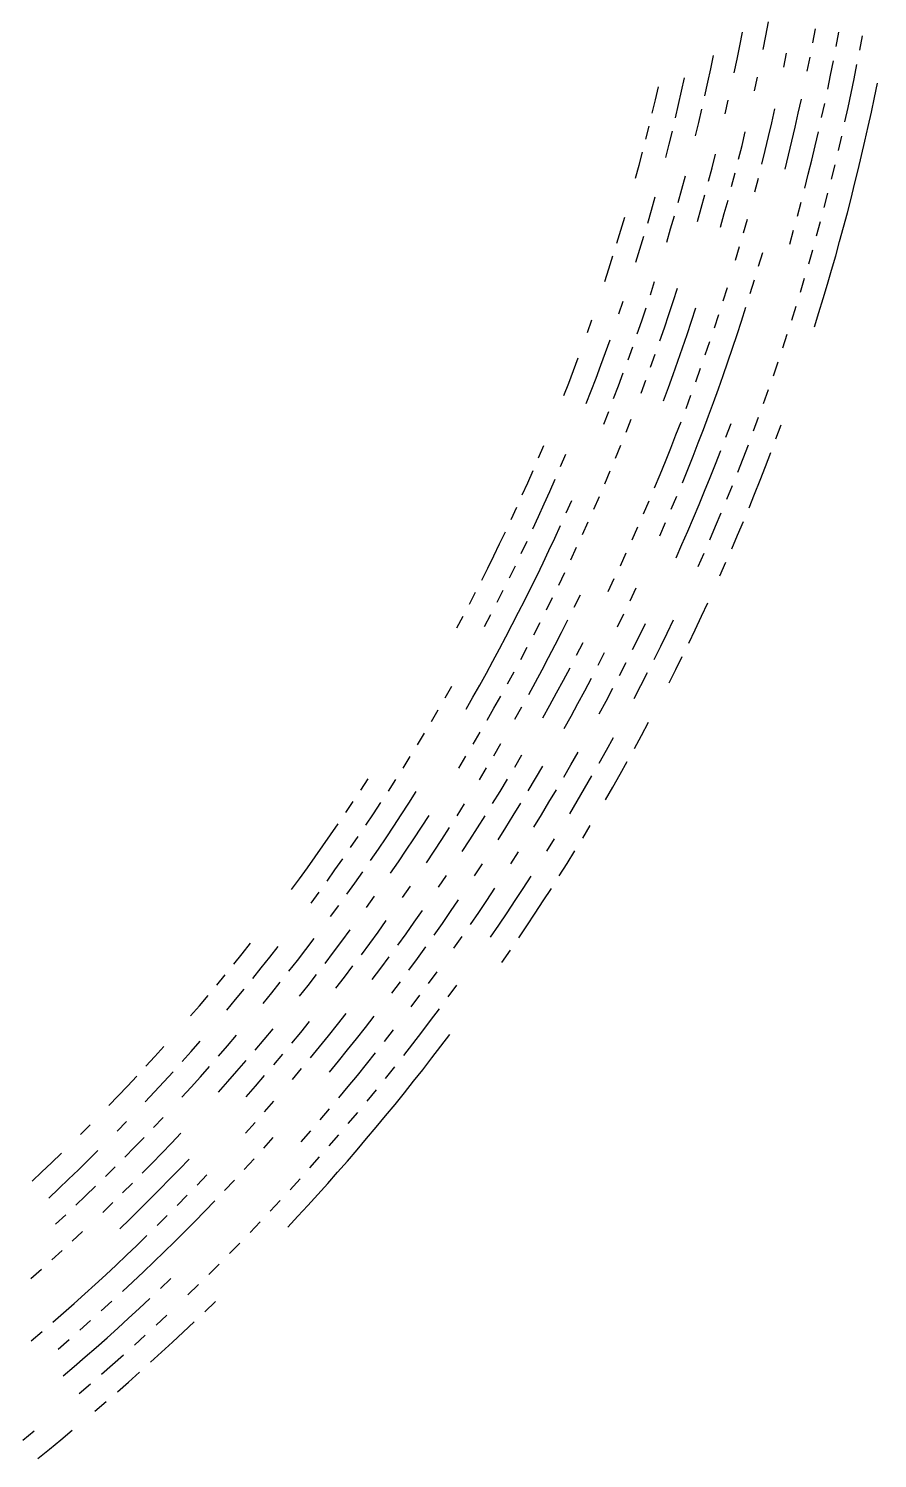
# Model space of a CAD drawing. Header units: metres. Extents: x -298 to 300, y -298 to 299.
# Drawn here: x 184.1 to 291.1, y -232.7 to -52.4 of the extents above; entities that cross this region are included whole.
import ezdxf

# ---------------------------------------------------------------- set-up
doc = ezdxf.new("R2010")
doc.units = ezdxf.units.M

msp = doc.modelspace()

# ---------------------------------------------------------------- linework, layer by layer
for p, q in [((277.0681, -53.327038, -692.8203), (277.39478, -51.58476, -692.8203)), ((273.7766, -54.5872, -692.8203), (274.11127, -52.86555, -692.8203)), ((276.73047, -55.067272, -692.8203), (277.0681, -53.327038, -692.8203)), ((282.9829, -54.24336, -692.8203), (283.3152, -52.46388, -692.8203)), ((285.94086, -54.698162, -692.8203), (286.276, -52.900097, -692.8203)), ((288.89917, -55.151012, -692.8203), (289.23706, -53.334362, -692.8203)), ((270.1277, -57.50471, -692.8203), (270.4807, -55.80589, -692.8203)), ((273.4311, -56.306744, -692.8203), (273.7766, -54.5872, -692.8203)), ((279.33307, -57.30174, -692.8203), (279.6847, -55.545116, -692.8203)), ((269.76392, -59.201305, -692.8203), (270.1277, -57.50471, -692.8203)), ((273.07483, -58.02409, -692.8203), (273.4311, -56.306744, -692.8203)), ((282.28467, -57.79591, -692.8203), (282.6394, -56.020733, -692.8203)), ((285.2367, -58.287853, -692.8203), (285.59442, -56.49409, -692.8203)), ((288.1891, -58.777843, -692.8203), (288.5498, -56.965527, -692.8203)), ((266.44952, -60.337017, -692.8203), (266.8205, -58.661205, -692.8203)), ((269.38947, -60.89558, -692.8203), (269.76392, -59.201305, -692.8203)), ((275.65198, -60.274853, -692.8203), (276.0224, -58.54124, -692.8203)), ((284.86774, -60.079327, -692.8203), (285.2367, -58.287853, -692.8203)), ((287.81702, -60.58784, -692.8203), (288.1891, -58.777843, -692.8203)), ((290.7578, -61.136425, -692.8203), (291.1333, -59.30778, -692.8203)), ((263.13214, -61.431225, -692.8203), (263.51007, -59.776226, -692.8203)), ((266.068, -62.01048, -692.8203), (266.44952, -60.337017, -692.8203)), ((287.43347, -62.39552, -692.8203), (287.81702, -60.58784, -692.8203)), ((290.37073, -62.96269, -692.8203), (290.7578, -61.136425, -692.8203)), ((262.74384, -63.083843, -692.8203), (263.13214, -61.431225, -692.8203)), ((265.67603, -63.68153, -692.8203), (266.068, -62.01048, -692.8203)), ((268.6087, -64.276985, -692.8203), (269.0044, -62.587536, -692.8203)), ((271.94128, -63.162334, -692.8203), (272.32983, -61.451946, -692.8203)), ((277.8164, -64.305336, -692.8203), (278.21204, -62.558025, -692.8203)), ((281.1538, -63.10774, -692.8203), (281.54187, -61.33949, -692.8203)), ((284.09607, -63.655224, -692.8203), (284.48755, -61.86848, -692.8203)), ((287.0387, -64.20075, -692.8203), (287.43347, -62.39552, -692.8203)), ((289.9723, -64.78651, -692.8203), (290.37073, -62.96269, -692.8203)), ((261.9361, -66.38166, -692.8203), (262.34515, -64.73402, -692.8203)), ((268.2024, -65.964, -692.8203), (268.6087, -64.276985, -692.8203)), ((277.40973, -66.05015, -692.8203), (277.8164, -64.305336, -692.8203)), ((280.34436, -66.63679, -692.8203), (280.75464, -64.87351, -692.8203)), ((280.75464, -64.87351, -692.8203), (281.1538, -63.10774, -692.8203)), ((289.56238, -66.607796, -692.8203), (289.9723, -64.78651, -692.8203)), ((264.8606, -67.01612, -692.8203), (265.27356, -65.350105, -692.8203)), ((274.0617, -67.18513, -692.8203), (274.4756, -65.46131, -692.8203)), ((276.99207, -67.7924, -692.8203), (277.40973, -66.05015, -692.8203)), ((279.92297, -68.39744, -692.8203), (280.34436, -66.63679, -692.8203)), ((283.27948, -67.22117, -692.8203), (283.69336, -65.43946, -692.8203)), ((286.21503, -67.80366, -692.8203), (286.6325, -66.00349, -692.8203)), ((289.14093, -68.42649, -692.8203), (289.56238, -66.607796, -692.8203)), ((261.08698, -69.669136, -692.8203), (261.51672, -68.02671, -692.8203)), ((264.43713, -68.67957, -692.8203), (264.8606, -67.01612, -692.8203)), ((270.27954, -69.978645, -692.8203), (270.71106, -68.27848, -692.8203)), ((273.63702, -68.90635, -692.8203), (274.0617, -67.18513, -692.8203)), ((276.5636, -69.53199, -692.8203), (276.99207, -67.7924, -692.8203)), ((279.4906, -70.155464, -692.8203), (279.92297, -68.39744, -692.8203)), ((282.85437, -69.00028, -692.8203), (283.27948, -67.22117, -692.8203)), ((288.70813, -70.24253, -692.8203), (289.14093, -68.42649, -692.8203)), ((260.6469, -71.308846, -692.8203), (261.08698, -69.669136, -692.8203)), ((269.8374, -71.67606, -692.8203), (270.27954, -69.978645, -692.8203)), ((282.4181, -70.77668, -692.8203), (282.85437, -69.00028, -692.8203)), ((285.34613, -71.396, -692.8203), (285.7862, -69.60117, -692.8203)), ((288.26392, -72.055824, -692.8203), (288.70813, -70.24253, -692.8203)), ((266.47144, -72.685616, -692.8203), (266.92004, -71.009285, -692.8203)), ((272.75525, -72.340645, -692.8203), (273.20154, -70.624886, -692.8203)), ((275.6737, -73.003, -692.8203), (276.12408, -71.2689, -692.8203)), ((281.9707, -72.55033, -692.8203), (282.4181, -70.77668, -692.8203)), ((287.80835, -73.86634, -692.8203), (288.26392, -72.055824, -692.8203)), ((262.63904, -75.305855, -692.8203), (263.1042, -73.65351, -692.8203)), ((266.01233, -74.35908, -692.8203), (266.47144, -72.685616, -692.8203)), ((268.92108, -75.06248, -692.8203), (269.38452, -73.370705, -692.8203)), ((284.43213, -74.97721, -692.8203), (284.89478, -73.18803, -692.8203)), ((287.34137, -75.67396, -692.8203), (287.80835, -73.86634, -692.8203)), ((262.16357, -76.95524, -692.8203), (262.63904, -75.305855, -692.8203)), ((268.44696, -76.75132, -692.8203), (268.92108, -75.06248, -692.8203)), ((271.83038, -75.76365, -692.8203), (272.29822, -74.0536, -692.8203)), ((281.04248, -76.08909, -692.8203), (281.5122, -74.321175, -692.8203)), ((286.86304, -77.478584, -692.8203), (287.34137, -75.67396, -692.8203)), ((258.78394, -77.83918, -692.8203), (259.26508, -76.211006, -692.8203)), ((265.06262, -77.69727, -692.8203), (265.54272, -76.02967, -692.8203)), ((271.3518, -77.47077, -692.8203), (271.83038, -75.76365, -692.8203)), ((274.2572, -78.18803, -692.8203), (274.74023, -76.462654, -692.8203)), ((283.47327, -78.54673, -692.8203), (283.95825, -76.763466, -692.8203)), ((286.3734, -79.28022, -692.8203), (286.86304, -77.478584, -692.8203)), ((258.2926, -79.46436, -692.8203), (258.78394, -77.83918, -692.8203)), ((261.18146, -80.24494, -692.8203), (261.67767, -78.60163, -692.8203)), ((264.57202, -79.361885, -692.8203), (265.06262, -77.69727, -692.8203)), ((280.06982, -79.615974, -692.8203), (280.5617, -77.85404, -692.8203)), ((285.87244, -81.07877, -692.8203), (286.3734, -79.28022, -692.8203)), ((257.2793, -82.7053, -692.8203), (257.79102, -81.0864, -692.8203)), ((260.67493, -81.88514, -692.8203), (261.18146, -80.24494, -692.8203)), ((273.2588, -81.629555, -692.8203), (273.76343, -79.91035, -692.8203)), ((276.15552, -82.38108, -692.8203), (276.66492, -80.643654, -692.8203)), ((282.46948, -82.10398, -692.8203), (282.97693, -80.32691, -692.8203)), ((285.3601, -82.87415, -692.8203), (285.87244, -81.07877, -692.8203)), ((256.75732, -84.32096, -692.8203), (257.2793, -82.7053, -692.8203)), ((284.83655, -84.66627, -692.8203), (285.3601, -82.87415, -692.8203)), ((262.50537, -85.988625, -692.8203), (263.0376, -84.3368, -692.8203)), ((275.1042, -85.8462, -692.8203), (275.6353, -84.1153, -692.8203)), ((281.42114, -85.648445, -692.8203), (281.95087, -83.877846, -692.8203)), ((284.30176, -86.45512, -692.8203), (284.83655, -84.66627, -692.8203)), ((265.38037, -86.81919, -692.8203), (265.9178, -85.1493, -692.8203)), ((271.68005, -86.76777, -692.8203), (272.21704, -85.05836, -692.8203)), ((283.75574, -88.24058, -692.8203), (284.30176, -86.45512, -692.8203)), ((258.54602, -88.41328, -692.8203), (259.09363, -86.78626, -692.8203)), ((261.40967, -89.28208, -692.8203), (261.9627, -87.63706, -692.8203)), ((264.8324, -88.485695, -692.8203), (265.38037, -86.81919, -692.8203)), ((267.70282, -89.33213, -692.8203), (268.25598, -87.64759, -692.8203)), ((274.00934, -89.29792, -692.8203), (274.5622, -87.57377, -692.8203)), ((280.3283, -89.17948, -692.8203), (280.88025, -87.41566, -692.8203)), ((283.1985, -90.02259, -692.8203), (283.75574, -88.24058, -692.8203)), ((254.5684, -90.75004, -692.8203), (255.13078, -89.14793, -692.8203)), ((260.8463, -90.92362, -692.8203), (261.40967, -89.28208, -692.8203)), ((264.27405, -90.14872, -692.8203), (264.8324, -88.485695, -692.8203)), ((267.13904, -91.01319, -692.8203), (267.70282, -89.33213, -692.8203)), ((270.5739, -90.17643, -692.8203), (271.13232, -88.47382, -692.8203)), ((273.44568, -91.01856, -692.8203), (274.00934, -89.29792, -692.8203)), ((256.84204, -93.27335, -692.8203), (257.42017, -91.6569, -692.8203)), ((263.7052, -91.808235, -692.8203), (264.27405, -90.14872, -692.8203)), ((266.5647, -92.69068, -692.8203), (267.13904, -91.01319, -692.8203)), ((269.425, -93.57099, -692.8203), (270.00476, -91.87553, -692.8203)), ((272.87122, -92.735664, -692.8203), (273.44568, -91.01856, -692.8203)), ((279.19116, -92.6966, -692.8203), (279.76526, -90.93983, -692.8203)), ((256.25366, -94.88618, -692.8203), (256.84204, -93.27335, -692.8203)), ((259.68878, -94.19596, -692.8203), (260.2727, -92.56159, -692.8203)), ((262.53625, -95.11643, -692.8203), (263.12592, -93.46415, -692.8203)), ((265.97986, -94.36457, -692.8203), (266.5647, -92.69068, -692.8203)), ((272.28595, -94.449135, -692.8203), (272.87122, -92.735664, -692.8203)), ((252.21849, -97.12238, -692.8203), (252.82103, -95.53483, -692.8203)), ((252.82103, -95.53483, -692.8203), (253.4135, -93.94355, -692.8203)), ((255.6552, -96.49528, -692.8203), (256.25366, -94.88618, -692.8203)), ((265.38452, -96.03474, -692.8203), (265.97986, -94.36457, -692.8203)), ((268.23346, -96.950905, -692.8203), (268.83453, -95.262825, -692.8203)), ((271.68994, -96.15891, -692.8203), (272.28595, -94.449135, -692.8203)), ((278.0099, -96.19926, -692.8203), (278.60602, -94.449776, -692.8203)), ((251.60606, -98.70612, -692.8203), (252.21849, -97.12238, -692.8203)), ((255.04662, -98.10059, -692.8203), (255.6552, -96.49528, -692.8203)), ((258.4901, -97.45356, -692.8203), (259.0946, -95.82664, -692.8203)), ((261.32587, -98.40974, -692.8203), (261.93628, -96.76496, -692.8203)), ((264.7787, -97.70118, -692.8203), (265.38452, -96.03474, -692.8203)), ((271.08313, -97.86494, -692.8203), (271.68994, -96.15891, -692.8203)), ((254.42796, -99.702095, -692.8203), (255.04662, -98.10059, -692.8203)), ((257.8755, -99.0767, -692.8203), (258.4901, -97.45356, -692.8203)), ((264.16235, -99.36378, -692.8203), (264.7787, -97.70118, -692.8203)), ((266.9995, -100.31568, -692.8203), (267.62183, -98.63523, -692.8203)), ((270.4657, -99.56715, -692.8203), (271.08313, -97.86494, -692.8203)), ((276.78467, -99.68684, -692.8203), (277.4027, -97.944954, -692.8203)), ((256.61566, -102.311226, -692.8203), (257.25067, -100.69593, -692.8203)), ((269.83752, -101.26542, -692.8203), (270.4657, -99.56715, -692.8203)), ((259.43286, -103.32069, -692.8203), (260.0741, -101.68766, -692.8203)), ((265.7234, -103.66471, -692.8203), (266.36676, -101.992195, -692.8203)), ((269.19873, -102.959755, -692.8203), (269.83752, -101.26542, -692.8203)), ((272.0315, -103.92521, -692.8203), (272.67627, -102.21305, -692.8203)), ((275.5157, -103.15879, -692.8203), (276.15564, -101.42481, -692.8203)), ((278.33948, -104.146095, -692.8203), (278.98566, -102.39417, -692.8203)), ((265.06958, -105.3332, -692.8203), (265.7234, -103.66471, -692.8203)), ((268.54926, -104.65006, -692.8203), (269.19873, -102.959755, -692.8203)), ((248.39513, -106.56565, -692.8203), (249.05705, -105.00184, -692.8203)), ((251.18431, -107.64976, -692.8203), (251.85301, -106.0684, -692.8203)), ((258.1195, -106.57453, -692.8203), (258.78125, -104.94965, -692.8203)), ((264.40527, -106.997536, -692.8203), (265.06958, -105.3332, -692.8203)), ((267.2185, -108.01832, -692.8203), (267.88916, -106.33625, -692.8203)), ((267.88916, -106.33625, -692.8203), (268.54926, -104.65006, -692.8203)), ((270.7096, -107.33723, -692.8203), (271.37585, -105.63328, -692.8203)), ((274.20312, -106.61463, -692.8203), (274.86487, -104.88877, -692.8203)), ((277.01428, -107.63758, -692.8203), (277.68237, -105.8939, -692.8203)), ((247.04185, -109.6807, -692.8203), (247.72337, -108.12531, -692.8203)), ((263.73053, -108.65769, -692.8203), (264.40527, -106.997536, -692.8203)), ((266.5373, -109.69611, -692.8203), (267.2185, -108.01832, -692.8203)), ((270.0326, -109.036964, -692.8203), (270.7096, -107.33723, -692.8203)), ((273.53064, -108.33631, -692.8203), (274.20312, -106.61463, -692.8203)), ((276.3352, -109.37702, -692.8203), (277.01428, -107.63758, -692.8203)), ((246.35051, -111.23182, -692.8203), (247.04185, -109.6807, -692.8203)), ((249.81718, -110.79975, -692.8203), (250.50572, -109.226906, -692.8203)), ((256.76538, -109.81168, -692.8203), (257.4475, -108.19523, -692.8203)), ((263.04535, -110.31361, -692.8203), (263.73053, -108.65769, -692.8203)), ((269.34485, -110.73243, -692.8203), (270.0326, -109.036964, -692.8203)), ((275.6452, -111.11222, -692.8203), (276.3352, -109.37702, -692.8203)), ((249.11876, -112.36829, -692.8203), (249.81718, -110.79975, -692.8203)), ((255.37059, -113.031624, -692.8203), (256.07306, -111.423836, -692.8203)), ((265.14325, -113.038795, -692.8203), (265.84558, -111.36964, -692.8203)), ((268.64655, -112.42359, -692.8203), (269.34485, -110.73243, -692.8203)), ((272.1532, -111.766914, -692.8203), (272.8473, -110.05378, -692.8203)), ((274.94434, -112.843025, -692.8203), (275.6452, -111.11222, -692.8203)), ((244.9387, -114.3209, -692.8203), (245.64946, -112.77857, -692.8203)), ((248.41057, -113.93241, -692.8203), (249.11876, -112.36829, -692.8203)), ((251.88799, -113.50269, -692.8203), (252.59349, -111.916756, -692.8203)), ((261.6438, -113.612404, -692.8203), (262.3498, -111.96522, -692.8203)), ((267.93762, -114.1103, -692.8203), (268.64655, -112.42359, -692.8203)), ((270.73267, -115.17997, -692.8203), (271.4483, -113.475655, -692.8203)), ((247.69249, -115.49207, -692.8203), (248.41057, -113.93241, -692.8203)), ((250.44719, -116.66117, -692.8203), (251.17259, -115.084175, -692.8203)), ((253.93547, -116.233864, -692.8203), (254.65807, -114.63502, -692.8203)), ((260.20093, -116.89338, -692.8203), (260.9275, -115.255135, -692.8203)), ((263.70728, -116.36378, -692.8203), (264.43054, -114.70353, -692.8203)), ((267.21808, -115.79258, -692.8203), (267.93762, -114.1103, -692.8203)), ((270.00635, -116.87977, -692.8203), (270.73267, -115.17997, -692.8203)), ((273.51, -116.29136, -692.8203), (274.23254, -114.569466, -692.8203)), ((243.48814, -117.39207, -692.8203), (244.21825, -115.85874, -692.8203)), ((246.22704, -118.597755, -692.8203), (246.96465, -117.04719, -692.8203)), ((249.71196, -118.23359, -692.8203), (250.44719, -116.66117, -692.8203)), ((266.48798, -117.47028, -692.8203), (267.21808, -115.79258, -692.8203)), ((272.7766, -118.008736, -692.8203), (273.51, -116.29136, -692.8203)), ((241.99907, -120.44483, -692.8203), (242.7484, -118.920784, -692.8203)), ((242.7484, -118.920784, -692.8203), (243.48814, -117.39207, -692.8203)), ((248.96678, -119.80137, -692.8203), (249.71196, -118.23359, -692.8203)), ((252.46019, -119.417915, -692.8203), (253.20287, -117.82819, -692.8203)), ((258.71692, -120.156044, -692.8203), (259.46405, -118.52705, -692.8203)), ((265.7473, -119.14344, -692.8203), (266.48798, -117.47028, -692.8203)), ((268.5218, -120.26557, -692.8203), (269.2694, -118.57499, -692.8203)), ((241.24022, -121.96418, -692.8203), (241.99907, -120.44483, -692.8203)), ((244.72258, -121.68482, -692.8203), (245.47966, -120.143654, -692.8203)), ((248.21184, -121.36445, -692.8203), (248.96678, -119.80137, -692.8203)), ((271.27747, -121.42948, -692.8203), (272.0324, -119.72144, -692.8203)), ((247.44707, -122.92277, -692.8203), (248.21184, -121.36445, -692.8203)), ((250.94499, -122.5832, -692.8203), (251.70757, -121.00294, -692.8203)), ((257.1919, -123.39985, -692.8203), (257.95953, -121.78034, -692.8203)), ((239.69383, -124.98841, -692.8203), (240.47179, -123.47871, -692.8203)), ((243.17943, -124.752846, -692.8203), (243.95586, -123.22126, -692.8203)), ((246.67247, -124.476295, -692.8203), (247.44707, -122.92277, -692.8203)), ((249.39012, -125.72929, -692.8203), (250.17247, -124.1587, -692.8203)), ((252.89891, -125.392525, -692.8203), (253.67912, -123.799904, -692.8203)), ((259.93555, -124.59525, -692.8203), (260.71057, -122.95847, -692.8203)), ((245.0941, -127.56861, -692.8203), (245.88817, -126.02491, -692.8203)), ((245.88817, -126.02491, -692.8203), (246.67247, -124.476295, -692.8203)), ((268.94843, -126.52479, -692.8203), (269.7354, -124.831215, -692.8203)), ((238.10954, -127.99308, -692.8203), (238.90636, -126.49323, -692.8203)), ((241.59789, -127.80128, -692.8203), (242.39342, -126.27955, -692.8203)), ((244.29039, -129.10732, -692.8203), (245.0941, -127.56861, -692.8203)), ((247.79576, -128.85567, -692.8203), (248.59789, -127.29496, -692.8203)), ((251.30858, -128.563, -692.8203), (252.10875, -126.98026, -692.8203)), ((258.35468, -127.8541, -692.8203), (259.15027, -126.22715, -692.8203)), ((261.08398, -129.0818, -692.8203), (261.8872, -127.43769, -692.8203)), ((264.625, -128.64644, -692.8203), (265.4254, -126.98008, -692.8203)), ((268.15076, -128.2134, -692.8203), (268.94843, -126.52479, -692.8203)), ((243.47697, -130.64095, -692.8203), (244.29039, -129.10732, -692.8203)), ((250.49846, -130.1407, -692.8203), (251.30858, -128.563, -692.8203)), ((260.2705, -130.7209, -692.8203), (261.08398, -129.0818, -692.8203)), ((263.8142, -130.30772, -692.8203), (264.625, -128.64644, -692.8203)), ((267.34253, -129.89696, -692.8203), (268.15076, -128.2134, -692.8203)), ((242.65392, -132.16942, -692.8203), (243.47697, -130.64095, -692.8203)), ((246.16222, -131.9618, -692.8203), (246.98387, -130.4113, -692.8203)), ((249.67845, -131.71327, -692.8203), (250.49846, -130.1407, -692.8203)), ((253.20213, -131.42366, -692.8203), (254.02025, -129.829, -692.8203)), ((255.90685, -132.70464, -692.8203), (256.7329, -131.09291, -692.8203)), ((262.99292, -131.96391, -692.8203), (263.8142, -130.30772, -692.8203)), ((265.69427, -133.24873, -692.8203), (266.52368, -131.57545, -692.8203)), ((241.82133, -133.69273, -692.8203), (242.65392, -132.16942, -692.8203)), ((248.00883, -134.84288, -692.8203), (248.84856, -133.28069, -692.8203)), ((248.84856, -133.28069, -692.8203), (249.67845, -131.71327, -692.8203)), ((251.53593, -134.59755, -692.8203), (252.37401, -133.0132, -692.8203)), ((258.61255, -133.98354, -692.8203), (259.44666, -132.35481, -692.8203)), ((264.85437, -134.91682, -692.8203), (265.69427, -133.24873, -692.8203)), ((240.97911, -135.2108, -692.8203), (241.82133, -133.69273, -692.8203)), ((244.48979, -135.04726, -692.8203), (245.33086, -133.50716, -692.8203)), ((247.15935, -136.3998, -692.8203), (248.00883, -134.84288, -692.8203)), ((250.68785, -136.17659, -692.8203), (251.53593, -134.59755, -692.8203)), ((254.22429, -135.91237, -692.8203), (255.0706, -134.31114, -692.8203)), ((261.3191, -135.2607, -692.8203), (262.1612, -133.61494, -692.8203)), ((236.62486, -136.82442, -692.8203), (237.47728, -135.33363, -692.8203)), ((239.26622, -138.23097, -692.8203), (240.12743, -136.72359, -692.8203)), ((240.12743, -136.72359, -692.8203), (240.97911, -135.2108, -692.8203)), ((242.77867, -138.11153, -692.8203), (243.63902, -136.58205, -692.8203)), ((249.82994, -137.75032, -692.8203), (250.68785, -136.17659, -692.8203)), ((253.36797, -137.50832, -692.8203), (254.22429, -135.91237, -692.8203)), ((256.91376, -137.22523, -692.8203), (257.76825, -135.60704, -692.8203)), ((260.46674, -136.90117, -692.8203), (261.3191, -135.2607, -692.8203)), ((234.89195, -139.78981, -692.8203), (235.76305, -138.30983, -692.8203)), ((241.90868, -139.63554, -692.8203), (242.77867, -138.11153, -692.8203)), ((245.43102, -139.49745, -692.8203), (246.30003, -137.95134, -692.8203)), ((248.96208, -139.31862, -692.8203), (249.82994, -137.75032, -692.8203)), ((252.50157, -139.09883, -692.8203), (253.36797, -137.50832, -692.8203)), ((256.04907, -138.838, -692.8203), (256.91376, -137.22523, -692.8203)), ((251.62523, -140.68388, -692.8203), (252.50157, -139.09883, -692.8203)), ((261.3905, -141.5356, -692.8203), (262.2721, -139.88905, -692.8203)), ((233.12187, -142.73323, -692.8203), (234.01152, -141.2643, -692.8203)), ((240.14, -142.6671, -692.8203), (241.0291, -141.1541, -692.8203)), ((256.9546, -143.40868, -692.8203), (257.8479, -141.79005, -692.8203)), ((260.4986, -143.17653, -692.8203), (261.3905, -141.5356, -692.8203)), ((231.31493, -145.65428, -692.8203), (232.22295, -144.19658, -692.8203)), ((238.33342, -145.67625, -692.8203), (239.24144, -144.1745, -692.8203)), ((242.7658, -144.10278, -692.8203), (243.6638, -142.57326, -692.8203)), ((245.39262, -145.53651, -692.8203), (246.29967, -143.99046, -692.8203)), ((252.48955, -145.23401, -692.8203), (253.39452, -143.64339, -692.8203)), ((256.05103, -145.02164, -692.8203), (256.9546, -143.40868, -692.8203)), ((240.9409, -147.14482, -692.8203), (241.85814, -145.62666, -692.8203)), ((248.02061, -146.96828, -692.8203), (248.93657, -145.40569, -692.8203)), ((251.57463, -146.81892, -692.8203), (252.48955, -145.23401, -692.8203)), ((258.6839, -146.44154, -692.8203), (259.59637, -144.81189, -692.8203)), ((225.97948, -148.43732, -692.8203), (226.9052, -147.01303, -692.8203)), ((229.47136, -148.55243, -692.8203), (230.39769, -147.10625, -692.8203)), ((243.54955, -148.61147, -692.8203), (244.47594, -147.07687, -692.8203)), ((247.09483, -148.52512, -692.8203), (248.02061, -146.96828, -692.8203)), ((254.21361, -148.23042, -692.8203), (255.13737, -146.6289, -692.8203)), ((257.76123, -148.06546, -692.8203), (258.6839, -146.44154, -692.8203)), ((232.03874, -150.08992, -692.8203), (232.97472, -148.62756, -692.8203)), ((242.61351, -150.14018, -692.8203), (243.54955, -148.61147, -692.8203)), ((249.71495, -149.97139, -692.8203), (250.64977, -148.39807, -692.8203)), ((253.27977, -149.82613, -692.8203), (254.21361, -148.23042, -692.8203)), ((256.8283, -149.68355, -692.8203), (257.76123, -148.06546, -692.8203)), ((224.1013, -151.26831, -692.8203), (225.04485, -149.85574, -692.8203)), ((227.59148, -151.42728, -692.8203), (228.53593, -149.9928, -692.8203)), ((231.09361, -151.54639, -692.8203), (232.03874, -150.08992, -692.8203)), ((238.13219, -151.6644, -692.8203), (239.07787, -150.16377, -692.8203)), ((245.2141, -151.62122, -692.8203), (246.15935, -150.07611, -692.8203)), ((248.77025, -151.53882, -692.8203), (249.71495, -149.97139, -692.8203)), ((252.33598, -151.41594, -692.8203), (253.27977, -149.82613, -692.8203)), ((222.18773, -154.07553, -692.8203), (223.14891, -152.67491, -692.8203)), ((226.63805, -152.85579, -692.8203), (227.59148, -151.42728, -692.8203)), ((229.17601, -154.44139, -692.8203), (230.13933, -152.99689, -692.8203)), ((230.13933, -152.99689, -692.8203), (231.09361, -151.54639, -692.8203)), ((232.68846, -154.56459, -692.8203), (233.65245, -153.09804, -692.8203)), ((233.65245, -153.09804, -692.8203), (234.60728, -151.62547, -692.8203)), ((236.21257, -154.64778, -692.8203), (237.17705, -153.15912, -692.8203)), ((239.74803, -154.69081, -692.8203), (240.71275, -153.17993, -692.8203)), ((240.71275, -153.17993, -692.8203), (241.6679, -151.66304, -692.8203)), ((243.29442, -154.69351, -692.8203), (244.25908, -153.16039, -692.8203)), ((244.25908, -153.16039, -692.8203), (245.2141, -151.62122, -692.8203)), ((247.81578, -153.10031, -692.8203), (248.77025, -151.53882, -692.8203)), ((253.9688, -154.50233, -692.8203), (254.93211, -152.90205, -692.8203)), ((221.2177, -155.47011, -692.8203), (222.18773, -154.07553, -692.8203)), ((224.70427, -155.69478, -692.8203), (225.67564, -154.27832, -692.8203)), ((228.20354, -155.87984, -692.8203), (229.17601, -154.44139, -692.8203)), ((231.7152, -156.02509, -692.8203), (232.68846, -154.56459, -692.8203)), ((235.2387, -156.1304, -692.8203), (236.21257, -154.64778, -692.8203)), ((238.77385, -156.1956, -692.8203), (239.74803, -154.69081, -692.8203)), ((249.44481, -156.14946, -692.8203), (250.41844, -154.57768, -692.8203)), ((220.23888, -156.85857, -692.8203), (221.2177, -155.47011, -692.8203)), ((227.22209, -157.31213, -692.8203), (228.20354, -155.87984, -692.8203)), ((230.73271, -157.47945, -692.8203), (231.7152, -156.02509, -692.8203)), ((234.2556, -157.60686, -692.8203), (235.2387, -156.1304, -692.8203)), ((244.89354, -157.74844, -692.8203), (245.87737, -156.20517, -692.8203)), ((252.01219, -157.6846, -692.8203), (252.99553, -156.09654, -692.8203)), ((218.25523, -159.61696, -692.8203), (219.25139, -158.24088, -692.8203)), ((219.25139, -158.24088, -692.8203), (220.23888, -156.85857, -692.8203)), ((221.73705, -159.90724, -692.8203), (222.73491, -158.5093, -692.8203)), ((222.73491, -158.5093, -692.8203), (223.72398, -157.10513, -692.8203)), ((229.74113, -158.9276, -692.8203), (230.73271, -157.47945, -692.8203)), ((240.343, -159.25626, -692.8203), (241.33635, -157.74152, -692.8203)), ((251.0189, -159.2665, -692.8203), (252.01219, -157.6846, -692.8203)), ((217.25047, -160.98677, -692.8203), (218.25523, -159.61696, -692.8203)), ((224.22392, -161.57178, -692.8203), (225.23222, -160.15816, -692.8203)), ((225.23222, -160.15816, -692.8203), (226.23161, -158.73827, -692.8203)), ((235.79478, -160.67297, -692.8203), (236.79723, -159.18675, -692.8203)), ((246.46483, -160.82782, -692.8203), (247.46794, -159.2746, -692.8203)), ((219.71489, -162.68423, -692.8203), (220.73033, -161.29892, -692.8203)), ((226.71208, -163.23444, -692.8203), (227.73082, -161.80516, -692.8203)), ((231.25066, -161.99892, -692.8203), (232.26146, -160.5412, -692.8203)), ((241.8842, -162.34082, -692.8203), (242.89696, -160.81631, -692.8203)), ((245.45195, -162.3747, -692.8203), (246.46483, -160.82782, -692.8203)), ((249.00261, -162.41142, -692.8203), (250.01573, -160.84212, -692.8203)), ((222.18065, -164.37988, -692.8203), (223.20671, -162.97902, -692.8203)), ((232.7318, -165.09354, -692.8203), (233.76207, -163.62642, -692.8203)), ((236.27477, -165.25204, -692.8203), (237.30595, -163.76268, -692.8203)), ((237.30595, -163.76268, -692.8203), (238.32774, -162.2669, -692.8203)), ((239.83006, -165.37062, -692.8203), (240.86186, -163.85893, -692.8203)), ((240.86186, -163.85893, -692.8203), (241.8842, -162.34082, -692.8203)), ((243.39708, -165.44931, -692.8203), (244.42937, -163.91522, -692.8203)), ((244.42937, -163.91522, -692.8203), (245.45195, -162.3747, -692.8203)), ((246.94688, -165.53082, -692.8203), (247.97966, -163.97433, -692.8203)), ((247.97966, -163.97433, -692.8203), (249.00261, -162.41142, -692.8203)), ((228.16344, -166.33368, -692.8203), (229.20158, -164.89522, -692.8203)), ((231.69237, -166.55415, -692.8203), (232.7318, -165.09354, -692.8203)), ((235.23424, -166.73492, -692.8203), (236.27477, -165.25204, -692.8203)), ((242.35521, -166.97688, -692.8203), (243.39708, -165.44931, -692.8203)), ((245.90434, -167.0808, -692.8203), (246.94688, -165.53082, -692.8203)), ((219.05003, -168.54347, -692.8203), (220.10228, -167.16216, -692.8203)), ((222.54796, -168.88681, -692.8203), (223.60228, -167.48354, -692.8203)), ((223.60228, -167.48354, -692.8203), (224.64781, -166.07367, -692.8203)), ((227.1162, -167.76562, -692.8203), (228.16344, -166.33368, -692.8203)), ((230.64366, -168.00824, -692.8203), (231.69237, -166.55415, -692.8203)), ((237.7379, -168.37442, -692.8203), (238.78868, -166.8758, -692.8203)), ((209.97832, -170.39536, -692.8203), (211.04247, -169.07094, -692.8203)), ((211.04247, -169.07094, -692.8203), (212.09825, -167.73988, -692.8203)), ((214.50816, -169.51393, -692.8203), (215.5667, -168.1611, -692.8203)), ((217.98906, -169.91817, -692.8203), (219.05003, -168.54347, -692.8203)), ((221.48479, -170.28346, -692.8203), (222.54796, -168.88681, -692.8203)), ((226.06004, -169.19095, -692.8203), (227.1162, -167.76562, -692.8203)), ((233.12529, -169.68092, -692.8203), (234.18443, -168.21123, -692.8203)), ((243.79015, -170.161, -692.8203), (244.8521, -168.6242, -692.8203)), ((212.36577, -172.19954, -692.8203), (213.44121, -170.86009, -692.8203)), ((213.44121, -170.86009, -692.8203), (214.50816, -169.51393, -692.8203)), ((216.91954, -171.28618, -692.8203), (217.98906, -169.91817, -692.8203)), ((223.92088, -172.02162, -692.8203), (224.99486, -170.60965, -692.8203)), ((227.44322, -172.33064, -692.8203), (228.51909, -170.89653, -692.8203)), ((228.51909, -170.89653, -692.8203), (229.58592, -169.45572, -692.8203)), ((232.05699, -171.14395, -692.8203), (233.12529, -169.68092, -692.8203)), ((207.82518, -173.02405, -692.8203), (208.90587, -171.71307, -692.8203)), ((214.75462, -174.00195, -692.8203), (215.84135, -172.64745, -692.8203)), ((219.3322, -173.05661, -692.8203), (220.41283, -171.6734, -692.8203)), ((222.838, -173.42683, -692.8203), (223.92088, -172.02162, -692.8203)), ((229.8928, -174.04979, -692.8203), (230.97948, -172.60028, -692.8203)), ((234.52934, -172.83037, -692.8203), (235.6082, -171.35176, -692.8203)), ((237.00279, -174.51514, -692.8203), (238.09227, -173.02097, -692.8203)), ((205.63908, -175.62553, -692.8203), (206.73619, -174.32822, -692.8203)), ((210.18974, -174.85808, -692.8203), (211.28197, -173.53223, -692.8203)), ((213.65947, -175.3496, -692.8203), (214.75462, -174.00195, -692.8203)), ((218.2429, -174.43301, -692.8203), (219.3322, -173.05661, -692.8203)), ((232.3438, -175.76712, -692.8203), (233.44115, -174.30217, -692.8203)), ((204.5338, -176.91594, -692.8203), (205.63908, -175.62553, -692.8203)), ((209.08922, -176.17708, -692.8203), (210.18974, -174.85808, -692.8203)), ((223.05003, -177.99875, -692.8203), (224.16167, -176.59207, -692.8203)), ((234.79594, -177.48285, -692.8203), (235.90404, -176.00246, -692.8203)), ((218.41862, -178.979, -692.8203), (219.53654, -177.6014, -692.8203)), ((221.92961, -179.39842, -692.8203), (223.05003, -177.99875, -692.8203)), ((225.45567, -179.77893, -692.8203), (226.57848, -178.3571, -692.8203)), ((226.57848, -178.3571, -692.8203), (227.6923, -176.92827, -692.8203)), ((233.67851, -178.95627, -692.8203), (234.79594, -177.48285, -692.8203)), ((204.60484, -181.38324, -692.8203), (205.7382, -180.09227, -692.8203)), ((209.1945, -180.67076, -692.8203), (210.32329, -179.351, -692.8203)), ((212.66753, -181.21109, -692.8203), (213.7996, -179.8695, -692.8203)), ((213.7996, -179.8695, -692.8203), (214.9232, -178.52086, -692.8203)), ((217.2921, -180.3496, -692.8203), (218.41862, -178.979, -692.8203)), ((220.80034, -180.79105, -692.8203), (221.92961, -179.39842, -692.8203)), ((224.32402, -181.19368, -692.8203), (225.45567, -179.77893, -692.8203)), ((228.99669, -180.12032, -692.8203), (230.1215, -178.67625, -692.8203)), ((232.55186, -180.42265, -692.8203), (233.67851, -178.95627, -692.8203)), ((236.08879, -180.72787, -692.8203), (237.21739, -179.23915, -692.8203)), ((198.88683, -183.26263, -692.8203), (200.03221, -182.00752, -692.8203)), ((200.03221, -182.00752, -692.8203), (201.1696, -180.74524, -692.8203)), ((203.46336, -182.66708, -692.8203), (204.60484, -181.38324, -692.8203)), ((208.05748, -181.98341, -692.8203), (209.1945, -180.67076, -692.8203)), ((215.01323, -183.06946, -692.8203), (216.1569, -181.71309, -692.8203)), ((219.66234, -182.17656, -692.8203), (220.80034, -180.79105, -692.8203)), ((223.18346, -182.6013, -692.8203), (224.32402, -181.19368, -692.8203)), ((226.71983, -182.98714, -692.8203), (227.86278, -181.5573, -692.8203)), ((231.416, -181.88194, -692.8203), (232.55186, -180.42265, -692.8203)), ((234.95085, -182.20949, -692.8203), (236.08879, -180.72787, -692.8203)), ((205.75865, -184.5872, -692.8203), (206.91216, -183.28891, -692.8203)), ((210.37816, -183.87283, -692.8203), (211.52702, -182.54555, -692.8203)), ((217.36034, -184.92606, -692.8203), (218.51567, -183.55492, -692.8203)), ((222.03404, -184.00175, -692.8203), (223.18346, -182.6013, -692.8203)), ((225.56798, -184.40979, -692.8203), (226.71983, -182.98714, -692.8203)), ((229.11687, -184.77904, -692.8203), (230.27098, -183.33409, -692.8203)), ((232.6472, -185.15114, -692.8203), (233.80363, -183.68391, -692.8203)), ((233.80363, -183.68391, -692.8203), (234.95085, -182.20949, -692.8203)), ((196.57262, -185.75124, -692.8203), (197.73363, -184.51056, -692.8203)), ((199.99083, -186.4753, -692.8203), (201.15636, -185.21317, -692.8203)), ((201.15636, -185.21317, -692.8203), (202.31389, -183.94373, -692.8203)), ((204.59703, -185.87825, -692.8203), (205.75865, -184.5872, -692.8203)), ((208.0554, -186.50565, -692.8203), (209.22093, -185.19287, -692.8203)), ((209.22093, -185.19287, -692.8203), (210.37816, -183.87283, -692.8203)), ((212.7003, -185.7605, -692.8203), (213.86101, -184.41861, -692.8203)), ((224.40715, -185.82516, -692.8203), (225.56798, -184.40979, -692.8203)), ((231.48149, -186.61107, -692.8203), (232.6472, -185.15114, -692.8203)), ((194.22728, -188.21059, -692.8203), (195.4038, -186.98459, -692.8203)), ((195.4038, -186.98459, -692.8203), (196.57262, -185.75124, -692.8203)), ((198.81743, -187.7301, -692.8203), (199.99083, -186.4753, -692.8203)), ((203.42735, -187.16197, -692.8203), (204.59703, -185.87825, -692.8203)), ((211.53117, -187.0951, -692.8203), (212.7003, -185.7605, -692.8203)), ((223.23741, -187.23328, -692.8203), (224.40715, -185.82516, -692.8203)), ((226.78148, -187.64705, -692.8203), (227.95372, -186.2167, -692.8203)), ((230.30669, -188.06367, -692.8203), (231.48149, -186.61107, -692.8203)), ((213.84288, -188.9956, -692.8203), (215.02391, -187.64645, -692.8203)), ((220.87157, -190.02731, -692.8203), (222.05894, -188.634, -692.8203)), ((224.41014, -190.48555, -692.8203), (225.60027, -189.07002, -692.8203)), ((229.12273, -189.50888, -692.8203), (230.30669, -188.06367, -692.8203)), ((190.65166, -191.844, -692.8203), (191.85112, -190.64034, -692.8203)), ((195.2501, -191.45003, -692.8203), (196.447, -190.21751, -692.8203)), ((199.86998, -190.96881, -692.8203), (201.0637, -189.7073, -692.8203)), ((211.45555, -191.67159, -692.8203), (212.65343, -190.33734, -692.8203)), ((226.72765, -192.37688, -692.8203), (227.92967, -190.94662, -692.8203)), ((227.92967, -190.94662, -692.8203), (229.12273, -189.50888, -692.8203)), ((197.45879, -193.46921, -692.8203), (198.66832, -192.22278, -692.8203)), ((202.10533, -192.95842, -692.8203), (203.31157, -191.68283, -692.8203)), ((213.74474, -193.59927, -692.8203), (214.9547, -192.25061, -692.8203)), ((218.47081, -192.79146, -692.8203), (219.67552, -191.41315, -692.8203)), ((222.00334, -193.29408, -692.8203), (223.21117, -191.89359, -692.8203)), ((225.51659, -193.79955, -692.8203), (226.72765, -192.37688, -692.8203)), ((187.00804, -195.40948, -692.8203), (188.23009, -194.22859, -692.8203)), ((191.6132, -195.10216, -692.8203), (192.83318, -193.8924, -692.8203)), ((196.24144, -194.70802, -692.8203), (197.45879, -193.46921, -692.8203)), ((199.66899, -195.48676, -692.8203), (200.89116, -194.2264, -692.8203)), ((200.89116, -194.2264, -692.8203), (202.10533, -192.95842, -692.8203)), ((224.29668, -195.2146, -692.8203), (225.51659, -193.79955, -692.8203)), ((185.77867, -196.58266, -692.8203), (187.00804, -195.40948, -692.8203)), ((189.15062, -197.49863, -692.8203), (190.38567, -196.30426, -692.8203)), ((190.38567, -196.30426, -692.8203), (191.6132, -195.10216, -692.8203)), ((193.78343, -197.16261, -692.8203), (195.01628, -195.93918, -692.8203)), ((198.43895, -196.7394, -692.8203), (199.66899, -195.48676, -692.8203)), ((201.88072, -197.50264, -692.8203), (203.11559, -196.22835, -692.8203)), ((203.11559, -196.22835, -692.8203), (204.34227, -194.94635, -692.8203)), ((211.29942, -196.2737, -692.8203), (212.52629, -194.9403, -692.8203)), ((219.56139, -196.07222, -692.8203), (220.78673, -194.68698, -692.8203)), ((223.06786, -196.62196, -692.8203), (224.29668, -195.2146, -692.8203)), ((184.54185, -197.7481, -692.8203), (185.77867, -196.58266, -692.8203)), ((187.908, -198.68523, -692.8203), (189.15062, -197.49863, -692.8203)), ((195.95525, -199.22145, -692.8203), (197.20097, -197.98431, -692.8203)), ((200.63799, -198.76915, -692.8203), (201.88072, -197.50264, -692.8203)), ((205.34148, -198.22867, -692.8203), (206.58073, -196.93263, -692.8203)), ((208.82079, -198.91724, -692.8203), (210.06425, -197.59935, -692.8203)), ((217.08458, -198.81952, -692.8203), (218.32732, -197.44975, -692.8203)), ((220.58372, -199.41345, -692.8203), (221.83018, -198.0216, -692.8203)), ((221.83018, -198.0216, -692.8203), (223.06786, -196.62196, -692.8203)), ((186.658, -199.86401, -692.8203), (187.908, -198.68523, -692.8203)), ((190.03899, -200.78621, -692.8203), (191.29472, -199.58618, -692.8203)), ((191.29472, -199.58618, -692.8203), (192.5429, -198.3783, -692.8203)), ((198.12865, -201.27867, -692.8203), (199.38725, -200.02785, -692.8203)), ((199.38725, -200.02785, -692.8203), (200.63799, -198.76915, -692.8203)), ((202.83861, -200.79726, -692.8203), (204.0941, -199.51688, -692.8203)), ((219.3286, -200.79745, -692.8203), (220.58372, -199.41345, -692.8203)), ((193.44054, -201.67215, -692.8203), (194.7017, -200.45074, -692.8203)), ((196.86217, -202.52158, -692.8203), (198.12865, -201.27867, -692.8203)), ((205.04082, -202.82373, -692.8203), (206.30894, -201.52948, -692.8203)), ((206.30894, -201.52948, -692.8203), (207.56895, -200.2273, -692.8203)), ((214.57347, -201.5355, -692.8203), (215.8333, -200.18144, -692.8203)), ((218.06468, -202.17355, -692.8203), (219.3286, -200.79745, -692.8203)), ((187.50499, -203.16254, -692.8203), (188.77574, -201.97835, -692.8203)), ((195.58788, -203.75652, -692.8203), (196.86217, -202.52158, -692.8203)), ((200.30357, -203.33427, -692.8203), (201.57506, -202.06973, -692.8203)), ((203.76451, -204.11, -692.8203), (205.04082, -202.82373, -692.8203)), ((212.02837, -204.21979, -692.8203), (213.30516, -202.88164, -692.8203)), ((216.79222, -203.5417, -692.8203), (218.06468, -202.17355, -692.8203)), ((189.61107, -205.28856, -692.8203), (190.89513, -204.0911, -692.8203)), ((197.73686, -205.83928, -692.8203), (199.02415, -204.5908, -692.8203)), ((201.18773, -206.6584, -692.8203), (202.48015, -205.38824, -692.8203)), ((202.48015, -205.38824, -692.8203), (203.76451, -204.11, -692.8203)), ((187.0205, -207.6592, -692.8203), (188.3195, -206.47792, -692.8203)), ((195.13878, -208.31187, -692.8203), (196.4417, -207.07965, -692.8203)), ((196.4417, -207.07965, -692.8203), (197.73686, -205.83928, -692.8203)), ((199.88744, -207.92044, -692.8203), (201.18773, -206.6584, -692.8203)), ((209.44969, -206.87196, -692.8203), (210.74321, -205.54991, -692.8203)), ((184.40025, -209.99712, -692.8203), (185.71404, -208.83226, -692.8203)), ((193.82811, -209.53592, -692.8203), (195.13878, -208.31187, -692.8203)), ((198.57915, -209.1743, -692.8203), (199.88744, -207.92044, -692.8203)), ((206.83781, -209.49153, -692.8203), (208.14787, -208.18585, -692.8203)), ((191.18382, -211.95918, -692.8203), (192.50975, -210.75171, -692.8203)), ((192.50975, -210.75171, -692.8203), (193.82811, -209.53592, -692.8203)), ((195.93907, -211.65724, -692.8203), (197.26305, -210.4199, -692.8203)), ((197.26305, -210.4199, -692.8203), (198.57915, -209.1743, -692.8203)), ((200.71825, -211.26733, -692.8203), (202.0396, -210, -692.8203)), ((204.19322, -212.07817, -692.8203), (205.51958, -210.789, -692.8203)), ((189.85027, -213.15834, -692.8203), (191.18382, -211.95918, -692.8203)), ((198.05168, -213.777, -692.8203), (199.3889, -212.52634, -692.8203)), ((187.16069, -215.53143, -692.8203), (188.5092, -214.3491, -692.8203)), ((188.5092, -214.3491, -692.8203), (189.85027, -213.15834, -692.8203)), ((193.26799, -214.10687, -692.8203), (194.6074, -212.88626, -692.8203)), ((196.70665, -215.01924, -692.8203), (198.05168, -213.777, -692.8203)), ((206.30754, -214.19408, -692.8203), (207.64726, -212.89148, -692.8203)), ((190.56621, -216.5228, -692.8203), (191.92088, -215.31908, -692.8203)), ((193.99315, -217.47827, -692.8203), (195.35374, -216.253, -692.8203)), ((195.35374, -216.253, -692.8203), (196.70665, -215.01924, -692.8203)), ((200.16576, -215.89537, -692.8203), (201.51622, -214.6314, -692.8203)), ((203.60362, -216.77391, -692.8203), (204.95964, -215.48824, -692.8203)), ((184.44145, -217.87057, -692.8203), (185.80473, -216.70528, -692.8203)), ((187.83427, -218.90463, -692.8203), (189.20396, -217.718, -692.8203)), ((192.62492, -218.69498, -692.8203), (193.99315, -217.47827, -692.8203)), ((197.44102, -218.39778, -692.8203), (198.80736, -217.15085, -692.8203)), ((200.86742, -219.3196, -692.8203), (202.23949, -218.05104, -692.8203)), ((202.23949, -218.05104, -692.8203), (203.60362, -216.77391, -692.8203)), ((189.86552, -221.10251, -692.8203), (191.24901, -219.90308, -692.8203)), ((191.24901, -219.90308, -692.8203), (192.62492, -218.69498, -692.8203)), ((194.68504, -220.8658, -692.8203), (196.06694, -219.63611, -692.8203)), ((199.48735, -220.57951, -692.8203), (200.86742, -219.3196, -692.8203)), ((188.47447, -222.29324, -692.8203), (189.86552, -221.10251, -692.8203)), ((193.29546, -222.08679, -692.8203), (194.68504, -220.8658, -692.8203)), ((190.4934, -224.5025, -692.8203), (191.89818, -223.29904, -692.8203)), ((195.29997, -224.307, -692.8203), (196.7036, -223.07329, -692.8203)), ((196.7036, -223.07329, -692.8203), (198.09935, -221.83076, -692.8203)), ((192.46959, -226.74791, -692.8203), (193.8886, -225.5319, -692.8203)), ((183.35704, -230.3863, -692.8203), (184.79906, -229.2275, -692.8203)), ((186.71776, -231.52222, -692.8203), (188.16698, -230.3422, -692.8203)), ((188.16698, -230.3422, -692.8203), (189.60875, -229.1531, -692.8203)), ((185.26122, -232.6931, -692.8203), (186.71776, -231.52222, -692.8203))]:
    msp.add_line(p, q)

doc.saveas('drawing.dxf')
